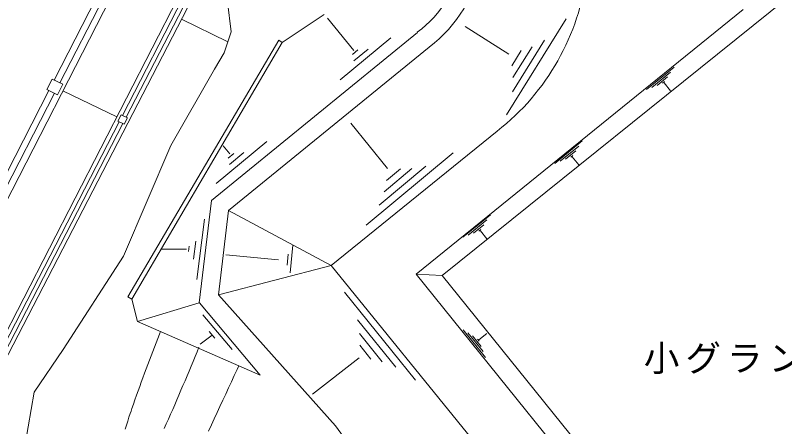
# Model space of a CAD drawing. Units: millimetres, scale not verified. Extents: x 23166 to 580729, y 12886 to 403886.
# Drawn here: x 125704 to 190516, y 126961 to 161638 of the extents above; entities that cross this region are included whole.
import ezdxf

# ---------------------------------------------------------------- set-up
doc = ezdxf.new("R2010")
doc.units = ezdxf.units.MM
doc.header["$LTSCALE"] = 1000
doc.layers.add('_2-7_', color=7, linetype='Continuous')
for name, color, linetype, lineweight in [('法', 7, 'Continuous', 5), ('法-2', 4, 'Continuous', 5), ('ｸﾞﾗﾝﾄﾞ', 3, 'Continuous', 5)]:
    doc.layers.add(name, color=color, linetype=linetype, lineweight=lineweight)
doc.styles.add('ＭＳ ゴシック', font='')
doc.styles.get('ＭＳ ゴシック').set_extended_font_data('MS Gothic')

msp = doc.modelspace()

# ---------------------------------------------------------------- linework, layer by layer
at = {"layer": '法'}
for p, q in [((139874, 164024), (123001, 131155)), ((141189, 164182), (123998, 130948)), ((140312, 164077), (134718, 153208)), ((140751, 164130), (135036, 153055)), ((132852, 163771), (128975, 156186)), ((133826, 163297), (118224, 132855)), ((129459, 155954), (133234, 163299)), ((143566, 162783), (143883, 160250)), ((187027, 162131), (159480, 139829)), ((151733, 161718), (148192, 159363)), ((139712, 161310), (143599, 159397)), ((159571, 160200), (142227, 146024)), ((143883, 160250), (143294, 158480)), ((135173, 137906), (147887, 159542)), ((148192, 159363), (147887, 159542)), ((148192, 159363), (135526, 137699)), ((160568, 158970), (143659, 145176)), ((143294, 158480), (142489, 157096)), ((142489, 157096), (138796, 150674)), ((128799, 156270), (128342, 155380)), ((128799, 156270), (129701, 155838)), ((129701, 155838), (129244, 154948)), ((128520, 155295), (117369, 133479)), ((117852, 133375), (129001, 155064)), ((128342, 155380), (129244, 154948)), ((129712, 155278), (134263, 153094)), ((134607, 153261), (134332, 152728)), ((134607, 153261), (135148, 153002)), ((135148, 153002), (134873, 152468)), ((134444, 152674), (123335, 131090)), ((134761, 152522), (123670, 131026)), ((134332, 152728), (134873, 152468)), ((152303, 140534), (166309, 151886)), ((138796, 150674), (134820, 141320)), ((142227, 146024), (141198, 137395)), ((142823, 138062), (143659, 145176)), ((143659, 145176), (152303, 140534)), ((134820, 141320), (129732, 133466)), ((152303, 140534), (142823, 138062)), ((189780, 94399), (152303, 140534)), ((192573, 98730), (159480, 139829)), ((159480, 139829), (161658, 139697)), ((142823, 138062), (152662, 127018)), ((135526, 137699), (135173, 137906)), ((135526, 137699), (136004, 135824)), ((136004, 135824), (141198, 137395)), ((146329, 131292), (141204, 137397)), ((146329, 131292), (136004, 135824)), ((129732, 133466), (127277, 129860)), ((127277, 129860), (125940, 121959)), ((152662, 127018), (162489, 113840))]:
    msp.add_line(p, q, dxfattribs=at)
for centre, radius, start, end in [((153985, 167645), 20006, 308.02596, 38.23599), ((153968, 167858), 11070, 306.59811, 36.99684), ((154007, 167802), 9408, 306.19702, 37.12152)]:
    msp.add_arc(centre, radius, start, end, dxfattribs=at)
at = {"layer": '法-2'}
for p, q in [((152002, 161388), (154223, 158689)), ((172106, 161345), (167080, 153242)), ((163611, 160709), (167290, 158360)), ((157346, 159747), (153078, 156201)), ((170284, 159545), (167582, 155189)), ((155423, 158800), (154213, 157795)), ((169234, 158990), (167629, 156404)), ((154567, 158738), (154094, 158346)), ((168326, 158665), (167527, 157377)), ((181208, 157284), (178879, 155392)), ((180911, 156849), (179329, 155564)), ((180656, 156449), (179779, 155736)), ((180402, 156049), (180228, 155908)), ((180361, 155947), (180910, 155271)), ((153969, 152554), (157067, 148731)), ((173471, 151052), (171142, 149161)), ((146886, 151009), (142619, 147463)), ((143204, 150631), (143764, 149951)), ((173174, 150618), (171592, 149333)), ((144107, 150000), (143635, 149608)), ((144963, 150062), (143754, 149057)), ((162580, 150042), (155252, 143941)), ((172919, 150218), (172041, 149504)), ((172664, 149817), (172491, 149676)), ((172624, 149716), (173173, 149040)), ((160282, 148910), (156342, 145630)), ((159111, 148715), (156771, 146768)), ((158146, 148693), (156981, 147723)), ((165734, 144821), (163405, 142929)), ((141631, 144447), (141004, 139355)), ((165436, 144386), (163855, 143101)), ((165182, 143986), (164304, 143273)), ((164927, 143586), (164754, 143445)), ((164887, 143484), (165436, 142809)), ((140901, 142608), (140712, 141078)), ((140345, 142189), (140289, 141734)), ((149094, 142257), (148846, 139930)), ((137998, 141926), (140130, 141926)), ((143432, 141437), (147877, 141021)), ((148682, 141491), (148600, 140587)), ((153442, 138296), (159419, 130866)), ((141504, 136382), (143959, 133461)), ((154535, 135979), (157748, 131985)), ((137930, 134978), (137848, 134765)), ((142018, 134993), (142509, 134410)), ((165303, 132795), (163421, 135132)), ((165103, 133282), (163825, 134870)), ((164754, 134279), (165432, 134825)), ((137706, 134398), (137564, 134031)), ((137848, 134765), (137706, 134398)), ((142278, 134684), (141273, 133913)), ((154710, 134805), (156618, 132433)), ((164938, 133727), (164229, 134607)), ((164773, 134171), (164632, 134345)), ((137422, 133663), (137281, 133296)), ((137564, 134031), (137422, 133663)), ((141163, 133647), (141008, 133270)), ((154716, 133840), (155666, 132659)), ((137140, 132928), (137000, 132560)), ((137281, 133296), (137140, 132928)), ((141008, 133270), (140841, 132863)), ((137000, 132560), (136860, 132192)), ((140673, 132457), (140505, 132050)), ((140841, 132863), (140673, 132457)), ((150739, 129692), (154660, 132762)), ((136721, 131824), (136584, 131455)), ((136860, 132192), (136721, 131824)), ((140336, 131644), (140167, 131238)), ((140505, 132050), (140336, 131644)), ((144388, 131782), (144147, 131262)), ((144527, 132083), (144388, 131782)), ((136447, 131086), (136311, 130716)), ((136584, 131455), (136447, 131086)), ((140167, 131238), (139997, 130832)), ((144147, 131262), (143907, 130741)), ((136176, 130347), (136042, 129976)), ((136311, 130716), (136176, 130347)), ((139826, 130427), (139655, 130022)), ((139997, 130832), (139826, 130427)), ((143907, 130741), (143667, 130221)), ((136042, 129976), (135910, 129606)), ((139655, 130022), (139482, 129617)), ((143426, 129702), (143185, 129182)), ((143667, 130221), (143426, 129702)), ((135780, 129234), (135651, 128863)), ((135910, 129606), (135780, 129234)), ((139308, 129213), (139133, 128809)), ((139482, 129617), (139308, 129213)), ((143185, 129182), (142943, 128662)), ((135523, 128490), (135450, 128274)), ((135651, 128863), (135523, 128490)), ((138957, 128406), (138780, 128004)), ((139133, 128809), (138957, 128406)), ((142943, 128662), (142701, 128143)), ((135274, 127746), (135165, 127411)), ((135385, 128080), (135274, 127746)), ((135450, 128274), (135385, 128080)), ((138780, 128004), (138601, 127602)), ((142701, 128143), (142458, 127624)), ((135056, 127076), (134949, 126741)), ((135165, 127411), (135056, 127076)), ((138420, 127201), (138237, 126800)), ((138601, 127602), (138420, 127201)), ((142214, 127105), (141970, 126586)), ((142458, 127624), (142214, 127105))]:
    msp.add_line(p, q, dxfattribs=at)
at = {"layer": 'ｸﾞﾗﾝﾄﾞ', "color": 2}
for q in [(192717, 164713), (192938, 100955)]:
    msp.add_line((161658, 139697), q, dxfattribs=at)

# ---------------------------------------------------------------- texts
at = {"layer": '_2-7_', "insert": (178646, 131392), "char_height": 2199, "attachment_point": 7, "style": 'ＭＳ ゴシック'}
msp.add_mtext('\\T1.17;小グランド', dxfattribs=at)

doc.saveas('drawing.dxf')
